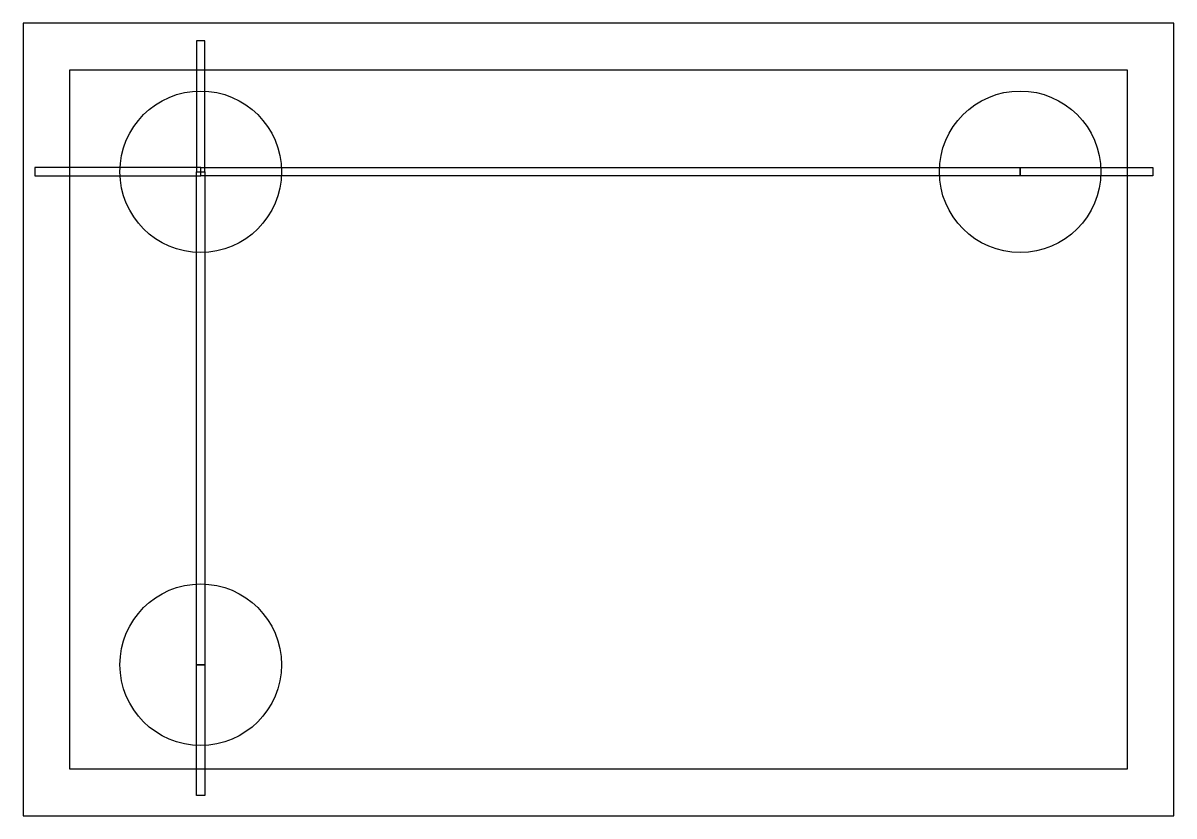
# Model space of a CAD drawing. Header units: millimetres. Extents: x -4 to 132, y -89 to 4.
import ezdxf

# ---------------------------------------------------------------- set-up
doc = ezdxf.new("R2010")
doc.units = ezdxf.units.MM
doc.layers.get('0').update_dxf_attribs({"linetype": 'CONTINUOUS'})

msp = doc.modelspace()

# ---------------------------------------------------------------- linework, layer by layer
for points in [[(-3.9, 3.9), (-3.9, -89.4), (131.5, -89.4), (131.5, 3.9)], [(16.5, -13.6), (17.5, -13.6), (17.5, 1.81), (16.5, 1.81)], [(126, -1.6), (126, -83.9), (1.6, -83.9), (1.6, -1.6)], [(17, -13.1), (-2.5, -13.1), (-2.5, -14.1), (17, -14.1)], [(17, -13.1), (113.4, -13.1), (129.02, -13.1), (129.02, -14.1), (113.4, -14.1), (113.4, -13.1), (113.4, -14.1), (17, -14.1)], [(16.5, -13.6), (17.5, -13.6), (17.5, -71.6), (16.5, -71.6)], [(16.5, -71.6), (17.5, -71.6), (17.5, -87), (16.5, -87)]]:
    msp.add_lwpolyline(points, close=True)
for centre in [(17, -13.6), (113.4, -13.6), (17, -71.6)]:
    msp.add_circle(centre, 9.5)

doc.saveas('drawing.dxf')
